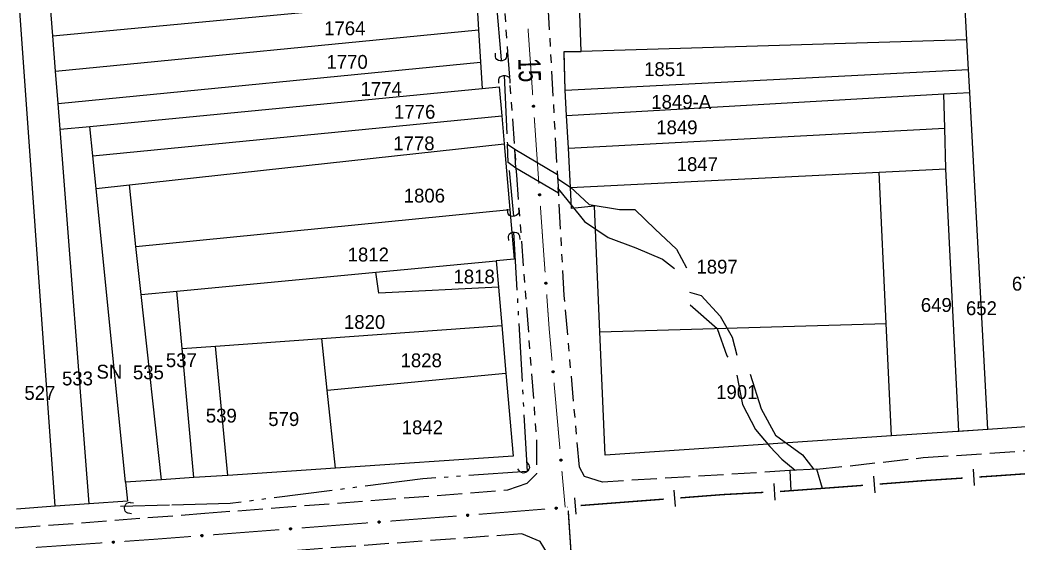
# Model space of a CAD drawing. Extents: x 201225 to 202591, y 4854937 to 4856079.
# Drawn here: x 201856.3 to 202036.1, y 4855130.5 to 4855224.8 of the extents above; entities that cross this region are included whole.
import ezdxf
from ezdxf.enums import TextEntityAlignment as Align

# ---------------------------------------------------------------- set-up
doc = ezdxf.new("R2010")
doc.units = 0
doc.header["$LTSCALE"] = 1.5
doc.header["$MEASUREMENT"] = 0
for name, pattern in [('TRACO_05', [11, 7, -1, 0.5, -1, 0.5, -1]), ('TRACO_11', [8, 3, -1, 3, -1]), ('TRACO_25', [8, 3, -1, 1, -1, 1, -1])]:
    doc.linetypes.add(name, pattern=pattern)
for name, color, linetype in [('CD_MALHA_LOTES', 7, 'CONTINUOUS'), ('HD-CURSO-PERENE', 170, 'CONTINUOUS'), ('HD-VALAS-DRENOS', 170, 'CONTINUOUS'), ('LM-LIM-SETORES-BAIRROS', 250, 'CONTINUOUS'), ('RU-QUADRA', 210, 'CONTINUOUS'), ('SV-BUEIRO-VALA', 7, 'CONTINUOUS'), ('SV-EIXO-RUA-PAV', 20, 'CONTINUOUS'), ('SV-ESTIVAS', 7, 'CONTINUOUS'), ('SV-PONTE-BUEIRO', 251, 'CONTINUOUS'), ('SV-RUA-NAO-PAV', 7, 'CONTINUOUS'), ('SV-RUA-PAVIM', 7, 'CONTINUOUS'), ('SV-TXT-RUA-PAV', 7, 'CONTINUOUS'), ('Th_NmrPort', 7, 'CONTINUOUS')]:
    doc.layers.add(name, color=color, linetype=linetype)
doc.styles.add('ARIAL', font='ARIAL.SHX')

# ---------------------------------------------------------------- blocks, each defined once
blk = doc.blocks.new('COD120', base_point=(202325.86, 4856054.02))
at = {"layer": 'SV-BUEIRO-VALA'}
blk.add_lwpolyline([(202324.86, 4856052.62), (202324.86, 4856053.203333), (202324.86, 4856053.290833), (202324.943333, 4856053.524167), (202325.11, 4856053.786667), (202325.36, 4856053.9325), (202325.693333, 4856054.02), (202326.026667, 4856054.02), (202326.36, 4856053.9325), (202326.61, 4856053.786667), (202326.776667, 4856053.524167), (202326.86, 4856053.290833), (202326.86, 4856053.203333), (202326.86, 4856052.62)], dxfattribs=at)

msp = doc.modelspace()

# ---------------------------------------------------------------- linework, layer by layer
at = {"layer": 'CD_MALHA_LOTES', "linetype": 'Continuous', "flags": 128}
for points in [[(201862.67, 4855137.08), (201855.45, 4855238.24)], [(202026.91, 4855221.22), (202026.17, 4855234.85)], [(201957.39, 4855219.07), (201956.99, 4855231.1)], [(201862.27, 4855221.9), (201938.54, 4855229.12)], [(201938.54, 4855229.12), (201938.92, 4855223.03)], [(201862.27, 4855221.9), (201861.8, 4855228.02)], [(201862.76, 4855215.55), (201862.27, 4855221.9)], [(201862.76, 4855215.55), (201938.92, 4855223.03)], [(201938.92, 4855223.03), (201939.3, 4855217.19)], [(202026.91, 4855221.22), (201957.39, 4855219.07)], [(202027.2, 4855215.84), (202026.91, 4855221.22)], [(201954.56, 4855212.1), (201954.36, 4855218.7), (201954.33, 4855219.07)], [(201954.33, 4855219.07), (201957.39, 4855219.07)], [(201863.21, 4855209.69), (201939.3, 4855217.19)], [(201939.3, 4855217.19), (201939.61, 4855212.45)], [(201863.21, 4855209.69), (201862.76, 4855215.55)], [(201954.56, 4855212.1), (202027.2, 4855215.84)], [(202027.42, 4855211.7), (202027.2, 4855215.84)], [(201939.61, 4855212.45), (201942.66, 4855212.75)], [(201942.66, 4855212.75), (201943.11, 4855207.48)], [(201868.91, 4855205.57), (201939.61, 4855212.45)], [(201954.8, 4855207.55), (201954.56, 4855212.1)], [(201954.8, 4855207.55), (202022.76, 4855211.44)], [(202022.76, 4855211.44), (202027.42, 4855211.7)], [(202022.92, 4855205.29), (202022.76, 4855211.44)], [(202030.69, 4855150.94), (202027.42, 4855211.7)], [(201863.56, 4855205.08), (201863.21, 4855209.69)], [(201869.44, 4855200.29), (201943.11, 4855207.48)], [(201943.11, 4855207.48), (201943.54, 4855202.47)], [(201955.11, 4855201.68), (201954.8, 4855207.55)], [(201863.56, 4855205.08), (201868.91, 4855205.57)], [(201869.44, 4855200.29), (201868.91, 4855205.57)], [(201868.77, 4855137.52), (201863.56, 4855205.08)], [(201955.11, 4855201.68), (202022.92, 4855205.29)], [(202023.11, 4855197.96), (202022.92, 4855205.29)], [(201876.04, 4855195.06), (201943.54, 4855202.47)], [(201943.54, 4855202.47), (201944.56, 4855190.62)], [(201870.04, 4855194.4), (201869.44, 4855200.29)], [(201955.49, 4855194.56), (201955.11, 4855201.68)], [(201955.49, 4855194.56), (202011.12, 4855197.36)], [(202011.12, 4855197.36), (202023.11, 4855197.96)], [(202012.37, 4855170.07), (202011.12, 4855197.36)], [(202025.43, 4855150.59), (202023.11, 4855197.96)], [(201870.04, 4855194.4), (201876.04, 4855195.06)], [(201877.21, 4855183.92), (201876.04, 4855195.06)], [(201875.37, 4855141.41), (201870.04, 4855194.4)], [(201955.69, 4855190.8), (201955.49, 4855194.56)], [(201959.83, 4855191.18), (201955.69, 4855190.8)], [(201960.78, 4855168.57), (201959.83, 4855191.18)], [(201877.21, 4855183.92), (201944.56, 4855190.62)], [(201944.56, 4855190.62), (201945.33, 4855181.67)], [(201878.19, 4855175.27), (201877.21, 4855183.92)], [(201920.45, 4855179.3), (201942.1, 4855181.36)], [(201945.33, 4855181.67), (201942.1, 4855181.36)], [(201942.1, 4855181.36), (201942.51, 4855176.62)], [(201884.6, 4855175.88), (201920.45, 4855179.3)], [(201920.99, 4855175.53), (201920.45, 4855179.3)], [(201878.19, 4855175.27), (201884.6, 4855175.88)], [(201881.81, 4855141.85), (201878.19, 4855175.27)], [(201885.53, 4855165.53), (201884.6, 4855175.88)], [(201942.51, 4855176.62), (201920.99, 4855175.53)], [(201942.51, 4855176.62), (201943.11, 4855169.71)], [(201910.68, 4855167.36), (201943.11, 4855169.71)], [(201943.11, 4855169.71), (201943.86, 4855161.07)], [(201960.78, 4855168.57), (202012.37, 4855170.07)], [(202013.3, 4855149.78), (202012.37, 4855170.07)], [(201961.72, 4855146.32), (201960.78, 4855168.57)], [(201885.53, 4855165.53), (201891.54, 4855165.97)], [(201891.54, 4855165.97), (201910.68, 4855167.36)], [(201893.76, 4855142.66), (201891.54, 4855165.97)], [(201911.68, 4855158.04), (201910.68, 4855167.36)], [(201887.64, 4855142.25), (201885.53, 4855165.53)], [(201911.68, 4855158.04), (201943.86, 4855161.07)], [(201943.86, 4855161.07), (201945.16, 4855146.15)], [(201913.19, 4855143.98), (201911.68, 4855158.04)], [(202042.77, 4855151.75), (202030.69, 4855150.94)], [(202024.33, 4855150.52), (202013.3, 4855149.78)], [(202025.43, 4855150.59), (202024.33, 4855150.52)], [(202030.69, 4855150.94), (202025.43, 4855150.59)], [(202013.3, 4855149.78), (201961.72, 4855146.32)], [(201945.16, 4855146.15), (201913.19, 4855143.98)], [(201893.76, 4855142.66), (201887.64, 4855142.25)], [(201913.19, 4855143.98), (201893.76, 4855142.66)], [(201881.81, 4855141.85), (201875.37, 4855141.41)], [(201875.37, 4855141.41), (201875.72, 4855138.01)], [(201887.64, 4855142.25), (201881.81, 4855141.85)], [(201868.77, 4855137.52), (201862.67, 4855137.08)], [(201875.72, 4855138.01), (201868.77, 4855137.52)], [(201862.67, 4855137.08), (201855.7, 4855136.59)]]:
    msp.add_lwpolyline(points, dxfattribs=at)
at = {"layer": 'HD-CURSO-PERENE', "linetype": 'Continuous'}
for points in [[(201953.22, 4855196.11, 3.23), (201955.5, 4855194.63, 3.23), (201958.86, 4855191.53, 3.23), (201964.35, 4855190.6, 3.23), (201967.11, 4855190.6, 3.23), (201970.75, 4855187.06, 3.23), (201974.57, 4855183.46, 3.23), (201976.41, 4855180.11, 3.23)], [(201953.32, 4855194.3, 3.46), (201958.03, 4855188.44, 3.41), (201962.29, 4855185.54, 3.35), (201967.29, 4855183.68, 3.27), (201972.05, 4855181.64, 3.29), (201974.24, 4855179.95, 3.35)], [(201976.91, 4855175.7, 3.23), (201979.02, 4855175.1, 3.25), (201982.43, 4855171.39, 3.27), (201984.59, 4855167.57, 3.5), (201985.43, 4855164.36, 3.5)], [(201977.08, 4855173.43, 3.39), (201981.9, 4855169.13, 3.39), (201983.64, 4855164.2, 3.39), (201983.81, 4855163.97, 3.39)], [(201985.46, 4855160.71, 3.37), (201986.49, 4855155.41, 3.37), (201988.81, 4855150.95, 3.2), (201991.39, 4855147.85, 3.18), (201993.57, 4855145.6, 3.23), (201995.94, 4855143.61, 3.23)], [(201987.86, 4855160.9, 3.48), (201989.87, 4855154.66, 3.22), (201992.4, 4855149.88, 3.23), (201997.31, 4855146.35, 3.27), (201999.31, 4855143.73, 3.27)]]:
    msp.add_polyline3d(points, dxfattribs=at)
at = {"layer": 'HD-VALAS-DRENOS', "linetype": 'TRACO_05'}
for points in [[(201939.43, 4855259.46, 4.16), (201941.07, 4855233.62, 3.37), (201942.13, 4855228.06, 3.04), (201943.01, 4855217.42, 3.1)], [(201943.57, 4855214.76, 3.12), (201944.13, 4855202.38, 3.12), (201945.49, 4855201.46, 3.12)], [(201945.65, 4855198.04, 3.12), (201944.25, 4855199.1, 3.12), (201944.13, 4855202.38, 3.12)], [(201944.45, 4855197.62, 3.12), (201945.25, 4855189.38, 3.12)], [(201945.25, 4855186.52, 3.12), (201947.68, 4855143.37, 3.06), (201928.92, 4855142.03, 3.33), (201894.2, 4855137.59, 4.13), (201883.28, 4855137.27, 3.94), (201874.44, 4855137.05, 4.07)]]:
    msp.add_polyline3d(points, dxfattribs=at)
at = {"layer": 'LM-LIM-SETORES-BAIRROS'}
for points in [[(202028.03, 4855143.8), (202028.22, 4855140.81)], [(201992.14, 4855141.19), (201992.3, 4855138.19)], [(202010.06, 4855142.51), (202010.29, 4855139.52)], [(201974.14, 4855140.02), (201974.37, 4855137.03)], [(201956.2, 4855138.63), (201956.43, 4855135.64)]]:
    msp.add_lwpolyline(points, dxfattribs=at)
at = {"layer": 'LM-LIM-SETORES-BAIRROS', "const_width": 0.25}
for points in [[(202032.43, 4855142.59), (202029.12, 4855142.37)], [(202033.11, 4855142.64), (202032.43, 4855142.59)], [(202044.09, 4855143.41), (202033.11, 4855142.64)], [(202006.18, 4855140.71), (202005.51, 4855140.66)], [(202008.18, 4855140.86), (202006.18, 4855140.71)], [(202019.04, 4855141.7), (202011.17, 4855141.09)], [(202019.14, 4855141.71), (202019.04, 4855141.7)], [(202026.13, 4855142.17), (202019.14, 4855141.71)], [(201983.01, 4855139.2), (201975.26, 4855138.6)], [(201983.23, 4855139.21), (201983.01, 4855139.2)], [(201990.22, 4855139.59), (201983.23, 4855139.21)], [(202005.51, 4855140.66), (201993.22, 4855139.75)], [(201972.26, 4855138.37), (201957.31, 4855137.22)], [(201955.09, 4855136.32), (201956.08, 4855121.35)]]:
    msp.add_lwpolyline(points, dxfattribs=at)
at = {"layer": 'RU-QUADRA', "linetype": 'Continuous', "flags": 128}
for points in [[(202042.77, 4855151.75), (202030.69, 4855150.94), (202024.33, 4855150.52), (202013.3, 4855149.78), (201961.72, 4855146.32), (201960.78, 4855168.57), (201959.83, 4855191.18), (201955.69, 4855190.8), (201955.49, 4855194.56), (201955.11, 4855201.68), (201954.8, 4855207.55), (201954.56, 4855212.1), (201954.33, 4855219.07), (201957.39, 4855219.07), (201956.99, 4855231.1)], [(201938.54, 4855229.12), (201938.92, 4855223.03), (201939.3, 4855217.19), (201939.61, 4855212.45), (201942.66, 4855212.75), (201943.11, 4855207.48), (201943.54, 4855202.47), (201944.56, 4855190.62), (201945.33, 4855181.67), (201942.1, 4855181.36), (201942.51, 4855176.62), (201943.11, 4855169.71), (201943.86, 4855161.07), (201945.16, 4855146.15), (201913.19, 4855143.98), (201893.76, 4855142.66), (201887.64, 4855142.25), (201881.81, 4855141.85), (201875.37, 4855141.41), (201875.72, 4855138.01), (201868.77, 4855137.52), (201862.67, 4855137.08), (201855.7, 4855136.59)]]:
    msp.add_lwpolyline(points, dxfattribs=at)
at = {"layer": 'SV-EIXO-RUA-PAV', "const_width": 0.18}
for points in [[(201947.85, 4855223.19), (201948.48, 4855214.21)], [(201948.48, 4855214.21), (201948.51, 4855213.84)], [(201948.51, 4855213.84), (201948.69, 4855211.22)], [(201948.97, 4855207.23), (201949.8, 4855195.25)], [(201950.07, 4855191.26), (201950.49, 4855185.28)], [(201950.49, 4855185.28), (201950.52, 4855184.83)], [(201950.52, 4855184.83), (201950.92, 4855179.29)], [(201951.21, 4855175.3), (201951.64, 4855169.32)], [(201951.64, 4855169.32), (201951.68, 4855168.82)], [(201951.68, 4855168.82), (201952.17, 4855163.34)], [(201952.53, 4855159.36), (201953.6, 4855147.41)], [(201953.95, 4855143.42), (201954.49, 4855137.45)], [(201954.49, 4855137.45), (201954.54, 4855136.88)], [(201923.02, 4855134.41), (201934.98, 4855135.33)], [(201938.97, 4855135.64), (201942.96, 4855135.95)], [(201942.96, 4855135.95), (201943.74, 4855136.01)], [(201943.74, 4855136.01), (201950.93, 4855136.59)], [(201954.92, 4855136.91), (201955.05, 4855136.92)], [(201907.06, 4855133.18), (201919.03, 4855134.1)], [(201891.11, 4855131.95), (201903.07, 4855132.87)], [(201859.19, 4855129.67), (201871.16, 4855130.49)], [(201875.15, 4855130.76), (201880.14, 4855131.11)], [(201880.14, 4855131.11), (201880.34, 4855131.12)], [(201880.34, 4855131.12), (201887.12, 4855131.64)]]:
    msp.add_lwpolyline(points, dxfattribs=at)
at = {"layer": 'SV-EIXO-RUA-PAV'}
for points in [[(201948.93, 4855209.37), (201948.97, 4855209.34), (201948.99, 4855209.3), (201949.01, 4855209.27), (201949.01, 4855209.24), (201949.01, 4855209.2), (201949, 4855209.16), (201948.98, 4855209.13), (201948.95, 4855209.09), (201948.91, 4855209.07), (201948.88, 4855209.05), (201948.84, 4855209.05), (201948.81, 4855209.05), (201948.77, 4855209.06), (201948.74, 4855209.08), (201948.7, 4855209.11), (201948.67, 4855209.14), (201948.66, 4855209.18), (201948.66, 4855209.21), (201948.66, 4855209.25), (201948.67, 4855209.28), (201948.69, 4855209.32), (201948.72, 4855209.36), (201948.75, 4855209.38), (201948.79, 4855209.39), (201948.82, 4855209.4), (201948.86, 4855209.4), (201948.89, 4855209.39), (201948.93, 4855209.37)], [(201950.04, 4855193.41), (201950.07, 4855193.38), (201950.1, 4855193.34), (201950.11, 4855193.31), (201950.12, 4855193.27), (201950.11, 4855193.24), (201950.11, 4855193.2), (201950.09, 4855193.17), (201950.06, 4855193.13), (201950.02, 4855193.1), (201949.99, 4855193.09), (201949.95, 4855193.08), (201949.92, 4855193.09), (201949.88, 4855193.09), (201949.84, 4855193.11), (201949.81, 4855193.15), (201949.78, 4855193.18), (201949.77, 4855193.21), (201949.76, 4855193.25), (201949.76, 4855193.29), (201949.77, 4855193.32), (201949.79, 4855193.36), (201949.82, 4855193.39), (201949.86, 4855193.42), (201949.89, 4855193.43), (201949.93, 4855193.44), (201949.96, 4855193.44), (201950, 4855193.43), (201950.04, 4855193.41)], [(201951.17, 4855177.45), (201951.2, 4855177.42), (201951.23, 4855177.38), (201951.24, 4855177.35), (201951.24, 4855177.31), (201951.24, 4855177.28), (201951.24, 4855177.24), (201951.22, 4855177.21), (201951.19, 4855177.17), (201951.15, 4855177.14), (201951.12, 4855177.13), (201951.08, 4855177.12), (201951.05, 4855177.12), (201951.01, 4855177.13), (201950.97, 4855177.15), (201950.94, 4855177.19), (201950.91, 4855177.22), (201950.9, 4855177.25), (201950.89, 4855177.29), (201950.89, 4855177.33), (201950.9, 4855177.36), (201950.92, 4855177.4), (201950.95, 4855177.43), (201950.99, 4855177.46), (201951.02, 4855177.47), (201951.06, 4855177.48), (201951.09, 4855177.48), (201951.13, 4855177.47), (201951.17, 4855177.45)], [(201952.45, 4855161.5), (201952.48, 4855161.47), (201952.51, 4855161.44), (201952.52, 4855161.4), (201952.53, 4855161.37), (201952.53, 4855161.33), (201952.52, 4855161.3), (201952.5, 4855161.26), (201952.47, 4855161.22), (201952.44, 4855161.2), (201952.4, 4855161.18), (201952.37, 4855161.18), (201952.33, 4855161.18), (201952.3, 4855161.19), (201952.26, 4855161.2), (201952.22, 4855161.24), (201952.19, 4855161.27), (201952.18, 4855161.3), (201952.18, 4855161.34), (201952.18, 4855161.37), (201952.18, 4855161.41), (201952.2, 4855161.45), (201952.23, 4855161.48), (201952.27, 4855161.51), (201952.3, 4855161.52), (201952.34, 4855161.53), (201952.37, 4855161.53), (201952.41, 4855161.52), (201952.45, 4855161.5)], [(201953.87, 4855145.57), (201953.91, 4855145.54), (201953.94, 4855145.5), (201953.95, 4855145.47), (201953.95, 4855145.43), (201953.96, 4855145.4), (201953.95, 4855145.36), (201953.93, 4855145.32), (201953.9, 4855145.29), (201953.86, 4855145.26), (201953.83, 4855145.25), (201953.79, 4855145.24), (201953.76, 4855145.24), (201953.72, 4855145.25), (201953.69, 4855145.27), (201953.65, 4855145.3), (201953.62, 4855145.33), (201953.61, 4855145.37), (201953.6, 4855145.4), (201953.6, 4855145.44), (201953.61, 4855145.47), (201953.63, 4855145.51), (201953.66, 4855145.55), (201953.69, 4855145.57), (201953.73, 4855145.59), (201953.76, 4855145.59), (201953.8, 4855145.59), (201953.83, 4855145.59), (201953.87, 4855145.57)], [(201936.82, 4855135.59), (201936.85, 4855135.62), (201936.89, 4855135.65), (201936.92, 4855135.66), (201936.96, 4855135.67), (201936.99, 4855135.67), (201937.03, 4855135.66), (201937.07, 4855135.64), (201937.1, 4855135.61), (201937.13, 4855135.57), (201937.14, 4855135.54), (201937.15, 4855135.5), (201937.15, 4855135.47), (201937.14, 4855135.43), (201937.12, 4855135.4), (201937.09, 4855135.36), (201937.05, 4855135.33), (201937.02, 4855135.32), (201936.98, 4855135.32), (201936.95, 4855135.32), (201936.91, 4855135.32), (201936.87, 4855135.34), (201936.84, 4855135.37), (201936.81, 4855135.41), (201936.8, 4855135.44), (201936.8, 4855135.48), (201936.8, 4855135.51), (201936.8, 4855135.55), (201936.82, 4855135.59)], [(201952.77, 4855136.85), (201952.8, 4855136.89), (201952.84, 4855136.91), (201952.87, 4855136.93), (201952.91, 4855136.93), (201952.94, 4855136.93), (201952.98, 4855136.92), (201953.01, 4855136.9), (201953.05, 4855136.87), (201953.08, 4855136.84), (201953.09, 4855136.8), (201953.1, 4855136.77), (201953.1, 4855136.73), (201953.09, 4855136.7), (201953.07, 4855136.66), (201953.04, 4855136.62), (201953, 4855136.6), (201952.97, 4855136.58), (201952.93, 4855136.58), (201952.9, 4855136.58), (201952.86, 4855136.59), (201952.83, 4855136.6), (201952.79, 4855136.64), (201952.76, 4855136.67), (201952.75, 4855136.7), (201952.75, 4855136.74), (201952.75, 4855136.77), (201952.75, 4855136.81), (201952.77, 4855136.85)], [(201920.87, 4855134.36), (201920.9, 4855134.39), (201920.94, 4855134.42), (201920.97, 4855134.43), (201921, 4855134.44), (201921.04, 4855134.44), (201921.08, 4855134.43), (201921.11, 4855134.41), (201921.15, 4855134.38), (201921.17, 4855134.34), (201921.19, 4855134.31), (201921.2, 4855134.27), (201921.19, 4855134.24), (201921.19, 4855134.2), (201921.17, 4855134.17), (201921.13, 4855134.13), (201921.1, 4855134.1), (201921.07, 4855134.09), (201921.03, 4855134.09), (201920.99, 4855134.09), (201920.96, 4855134.09), (201920.92, 4855134.11), (201920.89, 4855134.14), (201920.86, 4855134.18), (201920.85, 4855134.21), (201920.84, 4855134.25), (201920.84, 4855134.28), (201920.85, 4855134.32), (201920.87, 4855134.36)], [(201888.96, 4855131.9), (201889, 4855131.93), (201889.03, 4855131.96), (201889.06, 4855131.97), (201889.1, 4855131.98), (201889.13, 4855131.98), (201889.17, 4855131.97), (201889.21, 4855131.95), (201889.25, 4855131.92), (201889.27, 4855131.88), (201889.28, 4855131.85), (201889.29, 4855131.81), (201889.29, 4855131.78), (201889.28, 4855131.74), (201889.26, 4855131.7), (201889.23, 4855131.67), (201889.2, 4855131.64), (201889.16, 4855131.63), (201889.13, 4855131.62), (201889.09, 4855131.62), (201889.05, 4855131.63), (201889.02, 4855131.65), (201888.98, 4855131.68), (201888.95, 4855131.72), (201888.94, 4855131.75), (201888.94, 4855131.79), (201888.94, 4855131.82), (201888.94, 4855131.86), (201888.96, 4855131.9)], [(201904.92, 4855133.13), (201904.95, 4855133.16), (201904.98, 4855133.19), (201905.02, 4855133.2), (201905.05, 4855133.21), (201905.09, 4855133.21), (201905.12, 4855133.2), (201905.16, 4855133.18), (201905.2, 4855133.15), (201905.22, 4855133.11), (201905.24, 4855133.08), (201905.24, 4855133.04), (201905.24, 4855133.01), (201905.23, 4855132.97), (201905.21, 4855132.93), (201905.18, 4855132.9), (201905.15, 4855132.87), (201905.11, 4855132.86), (201905.08, 4855132.85), (201905.04, 4855132.86), (201905.01, 4855132.86), (201904.97, 4855132.88), (201904.93, 4855132.91), (201904.91, 4855132.95), (201904.9, 4855132.98), (201904.89, 4855133.02), (201904.89, 4855133.05), (201904.9, 4855133.09), (201904.92, 4855133.13)], [(201873.01, 4855130.73), (201873.04, 4855130.76), (201873.07, 4855130.79), (201873.11, 4855130.8), (201873.14, 4855130.81), (201873.18, 4855130.81), (201873.21, 4855130.8), (201873.25, 4855130.78), (201873.29, 4855130.75), (201873.31, 4855130.71), (201873.33, 4855130.68), (201873.33, 4855130.64), (201873.33, 4855130.61), (201873.32, 4855130.57), (201873.3, 4855130.53), (201873.27, 4855130.5), (201873.24, 4855130.47), (201873.2, 4855130.46), (201873.17, 4855130.45), (201873.13, 4855130.46), (201873.1, 4855130.46), (201873.06, 4855130.48), (201873.02, 4855130.52), (201873, 4855130.55), (201872.98, 4855130.58), (201872.98, 4855130.62), (201872.98, 4855130.65), (201872.99, 4855130.69), (201873.01, 4855130.73)]]:
    msp.add_lwpolyline(points, close=True, dxfattribs=at)
for points in [[(201948.66, 4855209.26), (201948.69, 4855209.13)], [(201948.66, 4855209.25), (201948.67, 4855209.14)], [(201948.67, 4855209.28), (201948.7, 4855209.11)], [(201948.68, 4855209.3), (201948.72, 4855209.1)], [(201948.69, 4855209.32), (201948.74, 4855209.08)], [(201948.7, 4855209.33), (201948.75, 4855209.07)], [(201948.72, 4855209.36), (201948.77, 4855209.06)], [(201948.73, 4855209.37), (201948.79, 4855209.06)], [(201948.75, 4855209.38), (201948.81, 4855209.05)], [(201948.77, 4855209.38), (201948.83, 4855209.05)], [(201948.79, 4855209.39), (201948.84, 4855209.05)], [(201948.8, 4855209.39), (201948.86, 4855209.05)], [(201948.82, 4855209.4), (201948.88, 4855209.05)], [(201948.84, 4855209.39), (201948.9, 4855209.06)], [(201948.86, 4855209.4), (201948.91, 4855209.07)], [(201948.87, 4855209.39), (201948.93, 4855209.08)], [(201948.89, 4855209.39), (201948.95, 4855209.09)], [(201948.91, 4855209.38), (201948.96, 4855209.11)], [(201948.93, 4855209.37), (201948.98, 4855209.13)], [(201948.95, 4855209.35), (201948.99, 4855209.15)], [(201948.97, 4855209.34), (201949, 4855209.16)], [(201948.98, 4855209.32), (201949, 4855209.19)], [(201948.99, 4855209.3), (201949.01, 4855209.2)], [(201949.76, 4855193.29), (201949.78, 4855193.18)], [(201949.77, 4855193.32), (201949.81, 4855193.15)], [(201949.77, 4855193.3), (201949.79, 4855193.17)], [(201949.78, 4855193.33), (201949.82, 4855193.14)], [(201949.79, 4855193.36), (201949.84, 4855193.11)], [(201949.81, 4855193.37), (201949.86, 4855193.11)], [(201949.82, 4855193.39), (201949.88, 4855193.09)], [(201949.84, 4855193.41), (201949.9, 4855193.09)], [(201949.86, 4855193.42), (201949.92, 4855193.09)], [(201949.87, 4855193.42), (201949.93, 4855193.09)], [(201949.89, 4855193.43), (201949.95, 4855193.08)], [(201949.91, 4855193.43), (201949.97, 4855193.09)], [(201949.93, 4855193.44), (201949.99, 4855193.09)], [(201949.95, 4855193.43), (201950, 4855193.1)], [(201949.96, 4855193.44), (201950.02, 4855193.1)], [(201949.98, 4855193.43), (201950.04, 4855193.12)], [(201950, 4855193.43), (201950.06, 4855193.13)], [(201950.02, 4855193.42), (201950.07, 4855193.15)], [(201950.04, 4855193.41), (201950.09, 4855193.17)], [(201950.06, 4855193.39), (201950.1, 4855193.19)], [(201950.07, 4855193.38), (201950.11, 4855193.2)], [(201950.09, 4855193.36), (201950.11, 4855193.23)], [(201950.1, 4855193.34), (201950.11, 4855193.24)], [(201950.89, 4855177.33), (201950.91, 4855177.22)], [(201950.9, 4855177.36), (201950.94, 4855177.19)], [(201950.9, 4855177.34), (201950.92, 4855177.21)], [(201950.91, 4855177.37), (201950.95, 4855177.18)], [(201950.92, 4855177.4), (201950.97, 4855177.15)], [(201950.94, 4855177.41), (201950.99, 4855177.15)], [(201950.95, 4855177.43), (201951.01, 4855177.13)], [(201950.97, 4855177.44), (201951.03, 4855177.13)], [(201950.99, 4855177.46), (201951.05, 4855177.12)], [(201951, 4855177.46), (201951.06, 4855177.13)], [(201951.02, 4855177.47), (201951.08, 4855177.12)], [(201951.04, 4855177.47), (201951.1, 4855177.13)], [(201951.06, 4855177.48), (201951.12, 4855177.13)], [(201951.08, 4855177.47), (201951.13, 4855177.14)], [(201951.09, 4855177.48), (201951.15, 4855177.14)], [(201951.11, 4855177.47), (201951.17, 4855177.16)], [(201951.13, 4855177.47), (201951.19, 4855177.17)], [(201951.14, 4855177.46), (201951.2, 4855177.19)], [(201951.17, 4855177.45), (201951.22, 4855177.21)], [(201951.18, 4855177.43), (201951.23, 4855177.23)], [(201951.2, 4855177.42), (201951.24, 4855177.24)], [(201951.22, 4855177.4), (201951.24, 4855177.27)], [(201951.23, 4855177.38), (201951.24, 4855177.28)], [(201952.18, 4855161.41), (201952.22, 4855161.24)], [(201952.18, 4855161.39), (201952.21, 4855161.26)], [(201952.18, 4855161.37), (201952.19, 4855161.27)], [(201952.2, 4855161.45), (201952.26, 4855161.2)], [(201952.2, 4855161.42), (201952.24, 4855161.23)], [(201952.22, 4855161.46), (201952.28, 4855161.2)], [(201952.23, 4855161.48), (201952.3, 4855161.19)], [(201952.25, 4855161.5), (201952.31, 4855161.19)], [(201952.27, 4855161.51), (201952.33, 4855161.18)], [(201952.28, 4855161.51), (201952.35, 4855161.18)], [(201952.3, 4855161.52), (201952.37, 4855161.18)], [(201952.32, 4855161.52), (201952.38, 4855161.18)], [(201952.34, 4855161.53), (201952.4, 4855161.18)], [(201952.36, 4855161.53), (201952.42, 4855161.2)], [(201952.37, 4855161.53), (201952.44, 4855161.2)], [(201952.39, 4855161.52), (201952.45, 4855161.21)], [(201952.41, 4855161.52), (201952.47, 4855161.22)], [(201952.42, 4855161.51), (201952.49, 4855161.25)], [(201952.45, 4855161.5), (201952.5, 4855161.26)], [(201952.47, 4855161.49), (201952.51, 4855161.29)], [(201952.48, 4855161.47), (201952.52, 4855161.3)], [(201952.5, 4855161.45), (201952.52, 4855161.33)], [(201952.51, 4855161.44), (201952.53, 4855161.33)], [(201953.6, 4855145.44), (201953.62, 4855145.33)], [(201953.61, 4855145.47), (201953.65, 4855145.3)], [(201953.61, 4855145.45), (201953.63, 4855145.32)], [(201953.62, 4855145.49), (201953.67, 4855145.29)], [(201953.63, 4855145.51), (201953.69, 4855145.27)], [(201953.65, 4855145.53), (201953.7, 4855145.26)], [(201953.66, 4855145.55), (201953.72, 4855145.25)], [(201953.68, 4855145.56), (201953.74, 4855145.25)], [(201953.69, 4855145.57), (201953.76, 4855145.24)], [(201953.71, 4855145.58), (201953.78, 4855145.24)], [(201953.73, 4855145.59), (201953.79, 4855145.24)], [(201953.75, 4855145.59), (201953.81, 4855145.24)], [(201953.76, 4855145.59), (201953.83, 4855145.25)], [(201953.78, 4855145.59), (201953.85, 4855145.26)], [(201953.8, 4855145.59), (201953.86, 4855145.26)], [(201953.82, 4855145.59), (201953.88, 4855145.28)], [(201953.83, 4855145.59), (201953.9, 4855145.29)], [(201953.85, 4855145.58), (201953.91, 4855145.31)], [(201953.87, 4855145.57), (201953.93, 4855145.32)], [(201953.89, 4855145.55), (201953.94, 4855145.35)], [(201953.91, 4855145.54), (201953.95, 4855145.36)], [(201953.93, 4855145.52), (201953.95, 4855145.39)], [(201953.94, 4855145.5), (201953.96, 4855145.4)], [(201936.8, 4855135.55), (201937.1, 4855135.61)], [(201936.8, 4855135.53), (201937.11, 4855135.59)], [(201936.8, 4855135.51), (201937.13, 4855135.57)], [(201936.8, 4855135.5), (201937.13, 4855135.56)], [(201936.8, 4855135.48), (201937.14, 4855135.54)], [(201936.8, 4855135.46), (201937.14, 4855135.52)], [(201936.8, 4855135.44), (201937.15, 4855135.5)], [(201936.81, 4855135.57), (201937.08, 4855135.62)], [(201936.81, 4855135.43), (201937.14, 4855135.49)], [(201936.81, 4855135.41), (201937.15, 4855135.47)], [(201936.82, 4855135.59), (201937.07, 4855135.64)], [(201936.83, 4855135.39), (201937.14, 4855135.45)], [(201936.84, 4855135.61), (201937.04, 4855135.65)], [(201936.84, 4855135.37), (201937.14, 4855135.43)], [(201936.85, 4855135.62), (201937.03, 4855135.66)], [(201936.86, 4855135.36), (201937.13, 4855135.41)], [(201936.87, 4855135.64), (201937, 4855135.66)], [(201936.89, 4855135.65), (201936.99, 4855135.67)], [(201952.75, 4855136.81), (201953.05, 4855136.87)], [(201952.75, 4855136.79), (201953.06, 4855136.85)], [(201952.75, 4855136.77), (201953.08, 4855136.84)], [(201952.75, 4855136.76), (201953.08, 4855136.82)], [(201952.75, 4855136.74), (201953.09, 4855136.8)], [(201952.75, 4855136.72), (201953.09, 4855136.78)], [(201952.75, 4855136.7), (201953.1, 4855136.77)], [(201952.76, 4855136.83), (201953.03, 4855136.89)], [(201952.76, 4855136.69), (201953.09, 4855136.75)], [(201952.76, 4855136.67), (201953.1, 4855136.73)], [(201952.77, 4855136.85), (201953.01, 4855136.9)], [(201952.78, 4855136.65), (201953.09, 4855136.71)], [(201952.79, 4855136.87), (201952.99, 4855136.91)], [(201952.79, 4855136.64), (201953.09, 4855136.7)], [(201952.8, 4855136.89), (201952.98, 4855136.92)], [(201952.81, 4855136.62), (201953.08, 4855136.68)], [(201952.82, 4855136.9), (201952.95, 4855136.92)], [(201952.83, 4855136.6), (201953.07, 4855136.66)], [(201952.84, 4855136.91), (201952.94, 4855136.93)], [(201952.85, 4855136.6), (201953.05, 4855136.64)], [(201952.86, 4855136.59), (201953.04, 4855136.62)], [(201952.89, 4855136.58), (201953.01, 4855136.61)], [(201952.9, 4855136.58), (201953, 4855136.6)], [(201920.84, 4855134.28), (201921.17, 4855134.34)], [(201920.84, 4855134.25), (201921.19, 4855134.31)], [(201920.85, 4855134.32), (201921.15, 4855134.38)], [(201920.85, 4855134.3), (201921.16, 4855134.36)], [(201920.85, 4855134.27), (201921.18, 4855134.33)], [(201920.85, 4855134.23), (201921.19, 4855134.29)], [(201920.85, 4855134.21), (201921.2, 4855134.27)], [(201920.86, 4855134.34), (201921.13, 4855134.39)], [(201920.86, 4855134.19), (201921.19, 4855134.26)], [(201920.86, 4855134.18), (201921.19, 4855134.24)], [(201920.87, 4855134.36), (201921.11, 4855134.41)], [(201920.88, 4855134.16), (201921.19, 4855134.22)], [(201920.89, 4855134.38), (201921.09, 4855134.42)], [(201920.89, 4855134.14), (201921.19, 4855134.2)], [(201920.9, 4855134.39), (201921.08, 4855134.43)], [(201920.91, 4855134.13), (201921.17, 4855134.18)], [(201920.92, 4855134.41), (201921.05, 4855134.43)], [(201920.92, 4855134.11), (201921.17, 4855134.17)], [(201920.94, 4855134.42), (201921.04, 4855134.44)], [(201920.95, 4855134.11), (201921.14, 4855134.15)], [(201920.96, 4855134.09), (201921.13, 4855134.13)], [(201920.98, 4855134.09), (201921.11, 4855134.11)], [(201920.99, 4855134.09), (201921.1, 4855134.1)], [(201936.87, 4855135.34), (201937.12, 4855135.4)], [(201936.9, 4855135.34), (201937.1, 4855135.38)], [(201936.91, 4855135.32), (201937.09, 4855135.36)], [(201936.93, 4855135.32), (201937.06, 4855135.34)], [(201936.95, 4855135.32), (201937.05, 4855135.33)], [(201888.94, 4855131.86), (201889.25, 4855131.92)], [(201888.94, 4855131.82), (201889.27, 4855131.88)], [(201888.94, 4855131.81), (201889.27, 4855131.87)], [(201888.94, 4855131.79), (201889.28, 4855131.85)], [(201888.94, 4855131.77), (201889.29, 4855131.83)], [(201888.94, 4855131.75), (201889.29, 4855131.81)], [(201888.95, 4855131.87), (201889.22, 4855131.93)], [(201888.95, 4855131.84), (201889.25, 4855131.9)], [(201888.96, 4855131.9), (201889.21, 4855131.95)], [(201888.98, 4855131.92), (201889.18, 4855131.96)], [(201889, 4855131.93), (201889.17, 4855131.97)], [(201889.02, 4855131.95), (201889.14, 4855131.97)], [(201889.03, 4855131.96), (201889.13, 4855131.98)], [(201904.89, 4855133.05), (201905.22, 4855133.11)], [(201904.89, 4855133.04), (201905.22, 4855133.1)], [(201904.89, 4855133.02), (201905.24, 4855133.08)], [(201904.9, 4855133.09), (201905.2, 4855133.15)], [(201904.9, 4855133.07), (201905.21, 4855133.13)], [(201904.9, 4855133), (201905.24, 4855133.06)], [(201904.9, 4855132.98), (201905.24, 4855133.04)], [(201904.9, 4855132.96), (201905.24, 4855133.03)], [(201904.91, 4855133.11), (201905.18, 4855133.16)], [(201904.91, 4855132.95), (201905.24, 4855133.01)], [(201904.92, 4855133.13), (201905.16, 4855133.18)], [(201904.92, 4855132.93), (201905.23, 4855132.99)], [(201904.93, 4855133.15), (201905.13, 4855133.19)], [(201904.93, 4855132.91), (201905.23, 4855132.97)], [(201904.95, 4855133.16), (201905.12, 4855133.2)], [(201904.95, 4855132.9), (201905.22, 4855132.95)], [(201904.97, 4855133.18), (201905.1, 4855133.2)], [(201904.97, 4855132.88), (201905.21, 4855132.93)], [(201904.98, 4855133.19), (201905.09, 4855133.21)], [(201904.99, 4855132.88), (201905.19, 4855132.92)], [(201905.01, 4855132.86), (201905.18, 4855132.9)], [(201905.03, 4855132.86), (201905.16, 4855132.88)], [(201905.04, 4855132.86), (201905.15, 4855132.87)], [(201872.98, 4855130.65), (201873.31, 4855130.71)], [(201872.98, 4855130.64), (201873.32, 4855130.7)], [(201872.98, 4855130.62), (201873.33, 4855130.68)], [(201872.98, 4855130.58), (201873.33, 4855130.64)], [(201872.99, 4855130.69), (201873.29, 4855130.75)], [(201872.99, 4855130.67), (201873.3, 4855130.73)], [(201872.99, 4855130.6), (201873.33, 4855130.66)], [(201872.99, 4855130.57), (201873.33, 4855130.62)], [(201873, 4855130.71), (201873.27, 4855130.76)], [(201873, 4855130.55), (201873.33, 4855130.61)], [(201873.01, 4855130.73), (201873.25, 4855130.78)], [(201873.01, 4855130.53), (201873.32, 4855130.59)], [(201873.02, 4855130.52), (201873.32, 4855130.57)], [(201873.03, 4855130.75), (201873.23, 4855130.79)], [(201873.04, 4855130.76), (201873.21, 4855130.8)], [(201873.04, 4855130.5), (201873.31, 4855130.55)], [(201873.06, 4855130.78), (201873.19, 4855130.8)], [(201873.06, 4855130.48), (201873.3, 4855130.53)], [(201873.07, 4855130.79), (201873.18, 4855130.81)], [(201873.08, 4855130.48), (201873.28, 4855130.51)], [(201873.1, 4855130.46), (201873.27, 4855130.5)], [(201873.12, 4855130.46), (201873.25, 4855130.48)], [(201873.13, 4855130.46), (201873.24, 4855130.47)], [(201888.95, 4855131.73), (201889.29, 4855131.8)], [(201888.95, 4855131.72), (201889.29, 4855131.78)], [(201888.97, 4855131.7), (201889.28, 4855131.76)], [(201888.98, 4855131.68), (201889.28, 4855131.74)], [(201889, 4855131.67), (201889.27, 4855131.72)], [(201889.02, 4855131.65), (201889.26, 4855131.7)], [(201889.04, 4855131.64), (201889.24, 4855131.68)], [(201889.05, 4855131.63), (201889.23, 4855131.67)], [(201889.08, 4855131.63), (201889.21, 4855131.65)], [(201889.09, 4855131.62), (201889.2, 4855131.64)]]:
    msp.add_lwpolyline(points, dxfattribs=at)
at = {"layer": 'SV-ESTIVAS', "linetype": 'Continuous'}
msp.add_polyline3d([(201945.65, 4855198.04, 3.33), (201945.49, 4855201.46, 3.33), (201953.17, 4855196.94, 3.33), (201953.36, 4855193.57, 3.29)], close=True, dxfattribs=at)
at = {"layer": 'SV-PONTE-BUEIRO', "linetype": 'Continuous'}
msp.add_polyline3d([(202000.86, 4855140.32, 3.77), (201999.89, 4855143.75, 3.77), (201995.01, 4855143.51, 3.8), (201995.18, 4855139.9, 3.31)], dxfattribs=at)
at = {"layer": 'SV-RUA-NAO-PAV', "linetype": 'TRACO_25'}
for points in [[(201943.23, 4855231.95, 3.31), (201944.16, 4855218.95, 3.31), (201945.75, 4855196.88, 3.31), (201949.38, 4855149.07, 3.41), (201949.4, 4855142.91, 3.54), (201947.68, 4855141.27, 3.54)], [(201961.29, 4855141.45, 3.46), (201958.03, 4855142.47, 3.42), (201957.11, 4855144.11, 3.42), (201954.37, 4855175.09, 3.56), (201951.22, 4855232.43, 3.56)]]:
    msp.add_polyline3d(points, dxfattribs=at)
at = {"layer": 'SV-RUA-PAVIM', "linetype": 'TRACO_11'}
for points in [[(201999.89, 4855143.75, 3.46), (202019.05, 4855145.87, 3.46), (202087.55, 4855150.42, 3.61)], [(201995.01, 4855143.51, 3.46), (201961.29, 4855141.45, 3.46)], [(201739.81, 4855128.05, 9.1), (201740.97, 4855125.07, 9.1), (201743.55, 4855123.25, 9.1), (201786.37, 4855127.36, 8.42), (201821.27, 4855130.47, 8.42), (201837.52, 4855131.81, 5.49), (201889.62, 4855135.83, 4.05), (201944.2, 4855140.03, 3.63), (201947.68, 4855141.27, 3.54)], [(201955.57, 4855050.97, 3.72), (201956.08, 4855054.53, 3.72), (201953.19, 4855088.87, 3.71), (201953.16, 4855095.05, 3.71), (201952.24, 4855119.76, 3.6), (201951.81, 4855124.87, 3.8), (201951.81, 4855124.93, 3.8), (201951.37, 4855128.55, 3.77), (201950.05, 4855130.73, 3.78), (201946.73, 4855132.11, 3.77), (201841.59, 4855124.37, 5.57), (201822.36, 4855122.5, 5.57), (201787.1, 4855119.3, 8.38), (201777.46, 4855118.32, 8.38), (201740.46, 4855113.43, 8.38)]]:
    msp.add_polyline3d(points, dxfattribs=at)

# ---------------------------------------------------------------- block references
at = {"layer": 'SV-BUEIRO-VALA'}
for p, rotation in [((201943.01, 4855217.42, 9.27), 182), ((201945.25, 4855189.38, 9.27), 185), ((201945.25, 4855186.52, 9.27), 5), ((201947.68, 4855143.37, 9.27), 219), ((201875.22, 4855136.97, 9.27), 79)]:
    msp.add_blockref('COD120', p, dxfattribs=dict(at, rotation=rotation))
msp.add_blockref('COD120', (201943.57, 4855214.76, 9.27), dxfattribs=at)

# ---------------------------------------------------------------- texts
at = {"layer": 'SV-TXT-RUA-PAV', "style": 'ARIAL', "width": 0.7}
msp.add_text('15', height=4, rotation=272, dxfattribs=at).set_placement((201946.06, 4855217.85))
at = {"layer": 'Th_NmrPort', "color": 1}
for s, p in [('1764', (201911.12, 4855223.28)), ('1770', (201911.54, 4855217.22)), ('1851', (201968.76, 4855215.91)), ('1774', (201917.68, 4855212.34)), ('1849-A', (201970.05, 4855210)), ('1776', (201923.72, 4855208.22)), ('1849', (201970.94, 4855205.42)), ('1778', (201923.58, 4855202.53)), ('1847', (201974.63, 4855198.77)), ('1806', (201925.46, 4855193.11)), ('1812', (201915.36, 4855182.48)), ('1897', (201978.18, 4855180.29)), ('1818', (201934.42, 4855178.51)), ('675-A', (202035, 4855177.23)), ('649', (202018.6, 4855173.39)), ('652', (202026.73, 4855172.8)), ('1820', (201914.69, 4855170.32)), ('537', (201882.62, 4855163.43)), ('1828', (201924.89, 4855163.41)), ('SN', (201870.12, 4855161.35)), ('535', (201876.69, 4855161.24)), ('533', (201863.91, 4855160.14)), ('527', (201857.13, 4855157.53)), ('1901', (201981.73, 4855157.68)), ('539', (201889.81, 4855153.43)), ('579', (201901.06, 4855152.81)), ('1842', (201925.1, 4855151.33))]:
    msp.add_text(s, height=2.5, dxfattribs=at).set_placement(p, align=Align.MIDDLE_LEFT)

doc.saveas('drawing.dxf')
